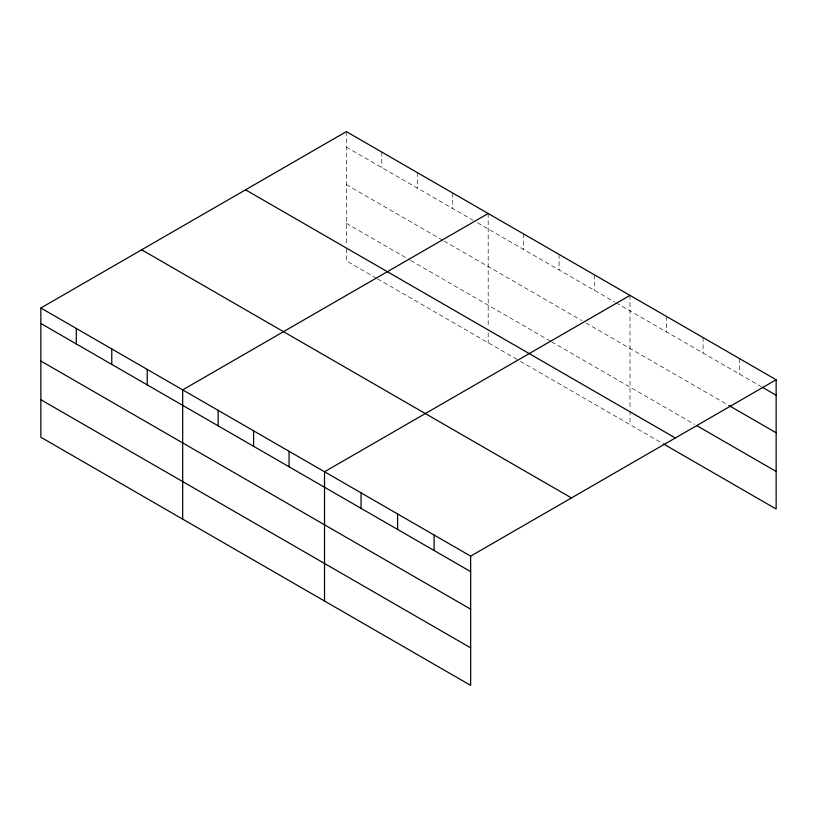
<?xml version="1.0" encoding="UTF-8"?>
<svg xmlns="http://www.w3.org/2000/svg" width="817" height="817" viewBox="0 0 817 817"><rect width="100%" height="100%" fill="white"/><g stroke="black" fill="none" stroke-linecap="round" stroke-linejoin="round"><path stroke-width="0.61" stroke-dasharray="4.08 3.06" d="M346.347 147.101L473.145 220.294M477.434 222.775L614.976 302.188M616.049 302.811L761.107 386.553M346.347 184.642L443.059 240.474M444.131 241.097L581.663 320.499M585.963 322.981L727.794 404.864M346.347 223.317L409.746 259.918M410.818 260.541L550.505 341.189M551.577 341.812L694.491 424.319M376.433 278.24L346.347 260.868L346.347 247.102M377.515 278.852L519.346 360.746M520.419 361.359L662.25 443.253M739.62 358.663L739.62 374.145M703.08 337.574L703.08 353.056M666.549 316.475L666.549 331.968M630.019 295.386L630.019 409.623M630.019 410.869L630.019 424.636M594.562 274.921L594.562 290.403M559.104 254.444L559.104 269.927M523.646 233.968L523.646 249.461M488.188 213.503L488.188 327.729M488.188 332.744L488.188 342.752M452.73 193.026L452.73 208.509M417.262 172.561L417.262 188.043M381.805 152.085L381.805 167.567M346.347 131.619L346.347 245.846"/><path stroke-width="1.23" d="M40.85 307.989L470.653 556.132L470.653 685.381L40.85 437.248L40.85 307.989L346.347 131.619L776.15 379.752L776.15 509.011L663.333 443.866M488.188 213.503L182.681 389.883L182.681 519.132M630.019 295.386L324.523 471.766L324.523 601.016M470.653 556.132L776.15 379.752M762.179 387.176L776.15 395.244M728.876 405.487L776.15 432.785M696.635 425.555L776.15 471.46M245.539 189.82L675.332 437.963M141.668 249.788L571.461 497.931M40.85 323.471L470.653 571.614M40.85 361.022L470.653 609.165M40.85 399.697L470.653 647.84M434.113 535.043L434.113 550.525M397.583 513.954L397.583 529.436M361.053 492.855L361.053 508.337M289.055 451.29L289.055 466.783M253.597 430.825L253.597 446.307M218.139 410.348L218.139 425.831M147.223 369.407L147.223 384.889M111.766 348.941L111.766 364.423M76.308 328.465L76.308 343.947"/></g></svg>
